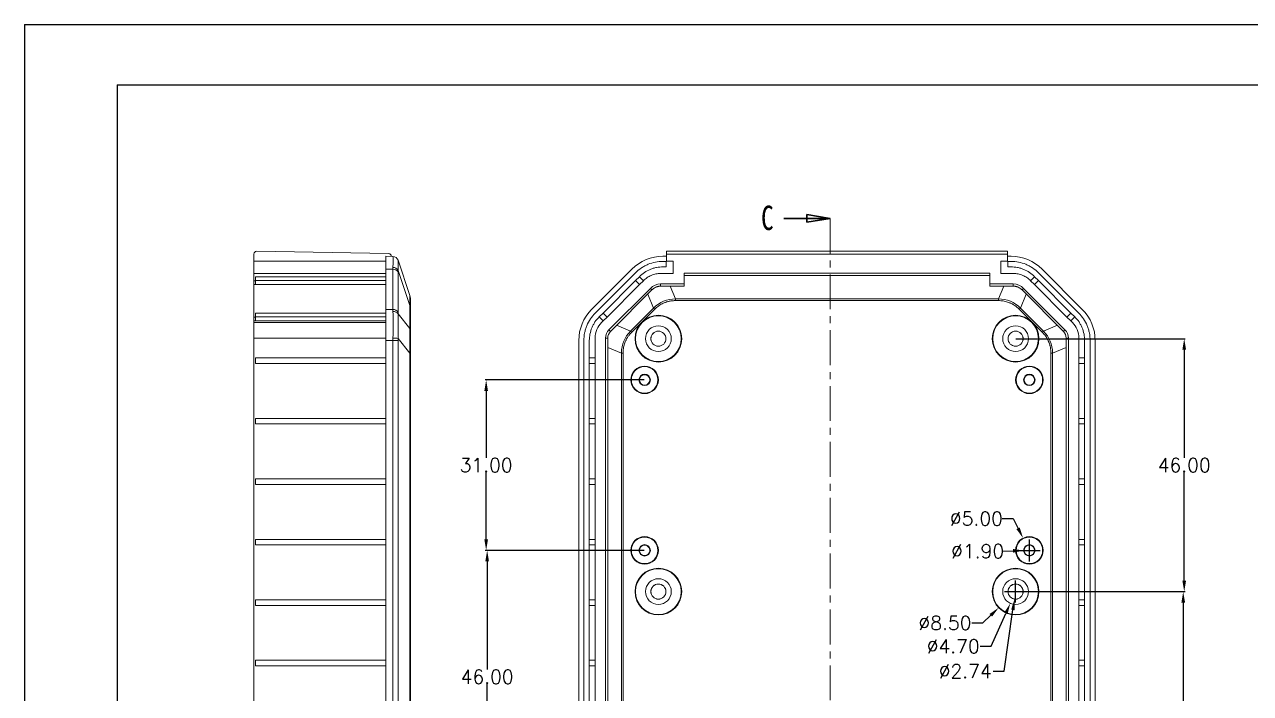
# Model space of a CAD drawing. Header units: inches. Extents: x 1153 to 4131, y 573 to 1071.
# Drawn here: x 3479.8 to 3702.9, y 912.1 to 1033.7 of the extents above; entities that cross this region are included whole.
import ezdxf

# ---------------------------------------------------------------- set-up
doc = ezdxf.new("R2010")
doc.units = ezdxf.units.IN
doc.linetypes.add('CENTER', pattern=[10.16, 6.35, -1.27, 1.27, -1.27])
doc.styles.add('SLDTEXTSTYLE0', font='TXT', dxfattribs={"width": 0.75})
doc.styles.get("Standard").update_dxf_attribs({"font": 'txt', "bigfont": 'gbcbig.shx'})
doc.dimstyles.new('2.5', dxfattribs={"dimtxt": 2.5, "dimasz": 2, "dimexe": 0.18, "dimexo": 0.0625, "dimgap": 0.09, "dimtad": 0, "dimtih": 1, "dimtoh": 1, "dimzin": 0, "dimdsep": 46, "dimtxsty": 'Standard', "dimcen": 2, "dimadec": 0, "dimazin": 0, "dimtfac": 1, "dimtofl": 0, "dimtmove": 0, "dimatfit": 3, "dimfxl": 1, "dimtolj": 1, "dimtzin": 0, "dimarcsym": 0})

# ---------------------------------------------------------------- blocks, each defined once
blk = doc.blocks.new('_CLOSED')
at = {"color": 0, "linetype": 'ByBlock', "lineweight": -2}
for p, q in [((-1, 0.166667), (0, 0)), ((-1, 0.166667), (-1, -0.166667)), ((0, 0), (-1, -0.166667)), ((0, 0), (-1, 0))]:
    blk.add_line(p, q, dxfattribs=at)
blk = doc.blocks.new('*D372')
at = {"color": 0, "lineweight": -2}
for p, q in [((3660.22, 930.6), (3690.83, 930.6)), ((3690.65, 928.6), (3690.65, 907.94)), ((3690.65, 884.6), (3690.65, 905.26)), ((3660.22, 882.6), (3690.83, 882.6))]:
    blk.add_line(p, q, dxfattribs=at)
at = {"color": 0}
for points in [[(3690.32, 928.6), (3690.99, 928.6), (3690.65, 930.6)], [(3690.32, 884.6), (3690.99, 884.6), (3690.65, 882.6)]]:
    blk.add_solid(points, dxfattribs=at)
at = {"layer": 'Defpoints', "color": 0}
for p in [(3660.15, 930.6), (3690.65, 930.6), (3660.15, 882.6)]:
    blk.add_point(p, dxfattribs=at)
at = {"color": 0, "insert": (3690.65, 906.6), "char_height": 2.5, "attachment_point": 5}
blk.add_mtext('\\A1;48.00', dxfattribs=at)
blk = doc.blocks.new('*D373')
at = {"color": 0, "lineweight": -2}
for p, q in [((3660.22, 976.6), (3691.01, 976.6)), ((3690.83, 974.6), (3690.83, 954.94)), ((3690.83, 932.6), (3690.83, 952.26)), ((3660.22, 930.6), (3691.01, 930.6))]:
    blk.add_line(p, q, dxfattribs=at)
at = {"color": 0}
for points in [[(3690.5, 974.6), (3691.17, 974.6), (3690.83, 976.6)], [(3690.5, 932.6), (3691.17, 932.6), (3690.83, 930.6)]]:
    blk.add_solid(points, dxfattribs=at)
at = {"layer": 'Defpoints', "color": 0}
for p in [(3660.15, 976.6), (3690.83, 976.6), (3660.15, 930.6)]:
    blk.add_point(p, dxfattribs=at)
at = {"color": 0, "insert": (3690.83, 953.6), "char_height": 2.5, "attachment_point": 5}
blk.add_mtext('\\A1;46.00', dxfattribs=at)
blk = doc.blocks.new('*D374')
at = {"color": 0, "lineweight": -2}
for p, q in [((3660.15, 928.6), (3660.15, 932.6)), ((3658.15, 930.6), (3662.15, 930.6)), ((3654.18, 924.91), (3655.63, 926.29)), ((3652.18, 924.91), (3654.18, 924.91))]:
    blk.add_line(p, q, dxfattribs=at)
at = {"color": 0}
blk.add_solid([(3655.4, 926.53), (3655.86, 926.05), (3657.08, 927.67)], dxfattribs=at)
at = {"layer": 'Defpoints', "color": 0}
for p in [(3663.23, 933.54), (3657.08, 927.67)]:
    blk.add_point(p, dxfattribs=at)
at = {"color": 0, "insert": (3647.3, 924.91), "char_height": 2.5, "attachment_point": 5}
blk.add_mtext('\\A1;∅8.50', dxfattribs=at)
blk = doc.blocks.new('*D375')
at = {"color": 0, "lineweight": -2}
for p, q in [((3660.15, 928.6), (3660.15, 932.6)), ((3658.15, 930.6), (3662.15, 930.6)), ((3655.68, 920.67), (3658.37, 926.64)), ((3653.68, 920.67), (3655.68, 920.67))]:
    blk.add_line(p, q, dxfattribs=at)
at = {"color": 0}
blk.add_solid([(3658.06, 926.77), (3658.67, 926.5), (3659.19, 928.46)], dxfattribs=at)
at = {"layer": 'Defpoints', "color": 0}
for p in [(3661.12, 932.75), (3659.19, 928.46)]:
    blk.add_point(p, dxfattribs=at)
at = {"color": 0, "insert": (3648.8, 920.67), "char_height": 2.5, "attachment_point": 5}
blk.add_mtext('\\A1;∅4.70', dxfattribs=at)
blk = doc.blocks.new('*D376')
at = {"color": 0, "lineweight": -2}
for p, q in [((3660.15, 928.6), (3660.15, 932.6)), ((3658.15, 930.6), (3662.15, 930.6)), ((3658.07, 916.14), (3659.67, 927.27)), ((3656.07, 916.14), (3658.07, 916.14))]:
    blk.add_line(p, q, dxfattribs=at)
at = {"color": 0}
blk.add_solid([(3659.34, 927.32), (3660, 927.22), (3659.96, 929.25)], dxfattribs=at)
at = {"layer": 'Defpoints', "color": 0}
for p in [(3660.35, 931.96), (3659.96, 929.25)]:
    blk.add_point(p, dxfattribs=at)
at = {"color": 0, "insert": (3650.98, 916.14), "char_height": 2.5, "attachment_point": 5}
blk.add_mtext('\\A1;∅2.74', dxfattribs=at)
blk = doc.blocks.new('*D378')
at = {"color": 0, "lineweight": -2}
for p, q in [((3657.69, 943.89), (3659.69, 943.89)), ((3659.69, 943.89), (3660.6, 942.11)), ((3662.65, 936.1), (3662.65, 940.1)), ((3660.65, 938.1), (3664.65, 938.1))]:
    blk.add_line(p, q, dxfattribs=at)
at = {"color": 0}
blk.add_solid([(3660.9, 942.26), (3660.31, 941.96), (3661.51, 940.33)], dxfattribs=at)
at = {"layer": 'Defpoints', "color": 0}
for p in [(3661.51, 940.33), (3663.79, 935.88)]:
    blk.add_point(p, dxfattribs=at)
at = {"color": 0, "insert": (3653.02, 943.89), "char_height": 2.5, "attachment_point": 5}
blk.add_mtext('\\A1;∅5.00', dxfattribs=at)
blk = doc.blocks.new('*D379')
at = {"color": 0, "lineweight": -2}
for p, q in [((3662.65, 936.1), (3662.65, 940.1)), ((3657.7, 937.96), (3659.7, 938.02)), ((3660.65, 938.1), (3664.65, 938.1))]:
    blk.add_line(p, q, dxfattribs=at)
at = {"color": 0}
blk.add_solid([(3659.69, 938.35), (3659.71, 937.69), (3661.7, 938.08)], dxfattribs=at)
at = {"layer": 'Defpoints', "color": 0}
for p in [(3661.7, 938.08), (3663.6, 938.13)]:
    blk.add_point(p, dxfattribs=at)
at = {"color": 0, "insert": (3653.24, 937.96), "char_height": 2.5, "attachment_point": 5}
blk.add_mtext('\\A1;∅1.90', dxfattribs=at)
blk = doc.blocks.new('*D382')
at = {"color": 0, "lineweight": -2}
for p, q in [((3592.59, 938.1), (3563.82, 938.1)), ((3564, 936.1), (3564, 916.44)), ((3564, 894.1), (3564, 913.76)), ((3592.59, 892.1), (3563.82, 892.1))]:
    blk.add_line(p, q, dxfattribs=at)
at = {"color": 0}
for points in [[(3563.67, 936.1), (3564.33, 936.1), (3564, 938.1)], [(3563.67, 894.1), (3564.33, 894.1), (3564, 892.1)]]:
    blk.add_solid(points, dxfattribs=at)
at = {"layer": 'Defpoints', "color": 0}
for p in [(3564, 938.1), (3592.65, 938.1), (3592.65, 892.1)]:
    blk.add_point(p, dxfattribs=at)
at = {"color": 0, "insert": (3564, 915.1), "char_height": 2.5, "attachment_point": 5}
blk.add_mtext('\\A1;46.00', dxfattribs=at)
blk = doc.blocks.new('*D383')
at = {"color": 0, "lineweight": -2}
for p, q in [((3592.59, 969.1), (3563.64, 969.1)), ((3563.82, 967.1), (3563.82, 954.94)), ((3563.82, 940.1), (3563.82, 952.26)), ((3592.59, 938.1), (3563.64, 938.1))]:
    blk.add_line(p, q, dxfattribs=at)
at = {"color": 0}
for points in [[(3563.49, 967.1), (3564.15, 967.1), (3563.82, 969.1)], [(3563.49, 940.1), (3564.15, 940.1), (3563.82, 938.1)]]:
    blk.add_solid(points, dxfattribs=at)
at = {"layer": 'Defpoints', "color": 0}
for p in [(3563.82, 969.1), (3592.65, 969.1), (3592.65, 938.1)]:
    blk.add_point(p, dxfattribs=at)
at = {"color": 0, "insert": (3563.82, 953.6), "char_height": 2.5, "attachment_point": 5}
blk.add_mtext('\\A1;31.00', dxfattribs=at)

msp = doc.modelspace()

# ---------------------------------------------------------------- linework, layer by layer
for p, q in [((3479.819, 1033.738), (4131.496, 1033.738)), ((3479.819, 1033.738), (3479.819, 572.957)), ((3496.682, 1022.767), (4120.525, 1022.767)), ((3496.682, 1022.767), (3496.682, 583.928))]:
    msp.add_line(p, q)
at = {"color": 7, "linetype": 'Continuous', "lineweight": 30}
msp.add_line((3617.991, 998.466), (3626.391, 998.466), dxfattribs=at)
at = {"color": 1, "linetype": 'CENTER', "lineweight": 0}
msp.add_line((3626.391, 998.466), (3626.391, 816.818), dxfattribs=at)
at = {"color": 7, "linetype": 'Continuous', "lineweight": 15}
for p, q in [((3521.559, 991.996), (3521.559, 990.705)), ((3521.559, 990.705), (3545.559, 990.705)), ((3521.559, 990.705), (3521.559, 988.455)), ((3546.067, 992.077), (3522.067, 992.496)), ((3546.85, 991.563), (3545.559, 991.586)), ((3545.559, 991.586), (3545.559, 989.243)), ((3546.559, 991.568), (3546.559, 991.577)), ((3549.907, 984.467), (3547.786, 990.866)), ((3595.987, 991.586), (3596.653, 991.586)), ((3596.568, 990.668), (3596.004, 990.668)), ((3596.568, 989.668), (3596.568, 990.668)), ((3658.653, 992.496), (3596.653, 992.496)), ((3596.653, 991.996), (3596.653, 992.496)), ((3596.653, 990.705), (3596.653, 991.996)), ((3596.653, 991.996), (3658.653, 991.996)), ((3596.653, 990.705), (3597.853, 990.705)), ((3597.853, 988.455), (3597.853, 990.705)), ((3657.453, 990.705), (3658.653, 990.705)), ((3657.453, 990.705), (3657.453, 988.455)), ((3658.653, 991.996), (3658.653, 992.496)), ((3658.653, 991.996), (3658.653, 990.705)), ((3658.653, 991.586), (3659.318, 991.586)), ((3658.737, 990.668), (3659.301, 990.668)), ((3658.737, 989.668), (3658.737, 990.668)), ((3545.559, 988.455), (3521.559, 988.455)), ((3545.559, 989.243), (3546.856, 989.221)), ((3545.559, 981.927), (3545.559, 989.243)), ((3546.856, 989.221), (3546.856, 981.904)), ((3547.78, 981.419), (3547.78, 988.736)), ((3547.785, 989.031), (3549.907, 982.626)), ((3590.331, 989.243), (3583.014, 981.927)), ((3590.985, 988.589), (3583.668, 981.273)), ((3595.568, 988.455), (3597.853, 988.455)), ((3596.004, 989.668), (3596.568, 989.668)), ((3599.853, 986.555), (3599.853, 988.499)), ((3599.853, 988.499), (3655.453, 988.499)), ((3655.453, 988.499), (3655.453, 986.555)), ((3657.453, 988.455), (3659.737, 988.455)), ((3659.301, 989.668), (3658.737, 989.668)), ((3664.321, 988.589), (3671.637, 981.273)), ((3672.291, 981.927), (3664.975, 989.243)), ((3521.559, 987.151), (3521.859, 987.151)), ((3521.559, 987.151), (3521.559, 986.445)), ((3521.859, 986.445), (3521.559, 986.445)), ((3521.559, 980.542), (3521.559, 986.445)), ((3521.859, 987.175), (3521.859, 987.882)), ((3521.859, 987.882), (3545.559, 987.882)), ((3545.559, 987.175), (3521.859, 987.175)), ((3521.859, 986.445), (3521.859, 987.175)), ((3545.559, 986.445), (3521.859, 986.445)), ((3585.082, 981.273), (3590.985, 987.175)), ((3591.715, 986.445), (3585.813, 980.542)), ((3590.985, 987.175), (3591.692, 987.882)), ((3590.985, 987.175), (3591.715, 986.445)), ((3591.692, 987.882), (3592.423, 987.151)), ((3592.423, 987.151), (3591.715, 986.445)), ((3595.568, 986.555), (3599.853, 986.555)), ((3595.568, 986.155), (3595.568, 986.555)), ((3599.853, 986.155), (3595.568, 986.155)), ((3598.272, 983.838), (3597.304, 986.155)), ((3655.453, 988.069), (3599.853, 988.069)), ((3599.853, 986.155), (3599.853, 986.555)), ((3655.453, 986.555), (3659.737, 986.555)), ((3655.453, 986.555), (3655.453, 986.155)), ((3659.737, 986.155), (3655.453, 986.155)), ((3658.001, 986.155), (3657.033, 983.838)), ((3659.737, 986.155), (3659.737, 986.555)), ((3662.882, 987.151), (3663.614, 987.882)), ((3662.882, 987.151), (3663.59, 986.445)), ((3663.59, 986.445), (3664.321, 987.175)), ((3669.493, 980.542), (3663.59, 986.445)), ((3664.321, 987.175), (3663.614, 987.882)), ((3670.223, 981.273), (3664.321, 987.175)), ((3549.92, 984.4), (3549.916, 984.41)), ((3549.942, 984.353), (3549.932, 984.373)), ((3586.167, 978.21), (3593.702, 985.744)), ((3593.982, 985.459), (3586.45, 977.927)), ((3594.273, 982.183), (3593.222, 984.699)), ((3593.702, 985.744), (3593.982, 985.459)), ((3598.272, 983.838), (3657.033, 983.838)), ((3598.272, 983.523), (3598.272, 983.838)), ((3657.033, 983.838), (3657.033, 983.523)), ((3662.084, 984.699), (3661.032, 982.183)), ((3661.324, 985.459), (3661.604, 985.744)), ((3668.856, 977.927), (3661.324, 985.459)), ((3661.604, 985.744), (3669.139, 978.21)), ((3545.559, 981.927), (3545.559, 976.271)), ((3546.856, 981.904), (3545.559, 981.927)), ((3549.907, 982.626), (3549.907, 978.428)), ((3550.059, 977.763), (3550.059, 981.961)), ((3590.075, 977.984), (3594.273, 982.183)), ((3594.495, 981.961), (3590.297, 977.763)), ((3594.273, 982.183), (3594.495, 981.961)), ((3657.033, 983.523), (3598.272, 983.523)), ((3660.811, 981.961), (3661.032, 982.183)), ((3665.009, 977.763), (3660.811, 981.961)), ((3661.032, 982.183), (3665.231, 977.984)), ((3521.559, 980.542), (3521.859, 980.542)), ((3521.559, 979.834), (3521.559, 980.542)), ((3521.859, 979.834), (3521.559, 979.834)), ((3521.559, 979.834), (3521.559, 979.552)), ((3521.559, 976.724), (3521.559, 979.552)), ((3545.559, 979.552), (3521.559, 979.552)), ((3521.859, 980.566), (3521.859, 981.273)), ((3521.859, 981.273), (3545.559, 981.273)), ((3521.859, 979.834), (3521.859, 980.566)), ((3545.559, 980.566), (3521.859, 980.566)), ((3521.859, 979.834), (3545.559, 979.834)), ((3549.907, 978.428), (3547.785, 981.104)), ((3584.375, 980.566), (3585.082, 981.273)), ((3584.375, 980.566), (3585.107, 979.834)), ((3584.824, 979.552), (3585.107, 979.834)), ((3585.813, 980.542), (3585.082, 981.273)), ((3585.813, 980.542), (3585.107, 979.834)), ((3670.223, 981.273), (3669.493, 980.542)), ((3670.199, 979.834), (3669.493, 980.542)), ((3670.199, 979.834), (3670.93, 980.566)), ((3670.199, 979.834), (3670.481, 979.552)), ((3670.93, 980.566), (3670.223, 981.273)), ((3586.45, 977.927), (3586.167, 978.21)), ((3587.559, 979.036), (3590.075, 977.984)), ((3590.297, 977.763), (3590.075, 977.984)), ((3665.231, 977.984), (3665.009, 977.763)), ((3665.231, 977.984), (3667.747, 979.036)), ((3669.139, 978.21), (3668.856, 977.927)), ((3521.559, 836.486), (3521.559, 976.724)), ((3521.559, 976.724), (3545.559, 976.724)), ((3545.559, 976.271), (3545.559, 836.939)), ((3545.559, 976.271), (3546.85, 976.248)), ((3546.85, 976.248), (3546.85, 836.962)), ((3547.782, 976.248), (3546.85, 976.248)), ((3547.782, 976.248), (3547.782, 836.962)), ((3547.786, 976.659), (3549.907, 973.985)), ((3580.672, 836.939), (3580.672, 976.271)), ((3581.589, 976.253), (3581.589, 836.956)), ((3582.589, 973.105), (3582.589, 976.253)), ((3583.653, 976.724), (3583.653, 836.486)), ((3585.552, 836.485), (3585.552, 976.723)), ((3585.552, 976.723), (3585.952, 976.723)), ((3585.952, 976.723), (3585.952, 836.485)), ((3585.952, 975.016), (3588.42, 973.985)), ((3669.354, 975.016), (3666.886, 973.985)), ((3669.354, 976.723), (3669.754, 976.723)), ((3669.354, 836.485), (3669.354, 976.723)), ((3669.754, 976.723), (3669.754, 836.485)), ((3671.653, 836.486), (3671.653, 976.724)), ((3672.716, 973.105), (3672.716, 976.253)), ((3673.716, 976.253), (3673.716, 836.956)), ((3674.634, 976.271), (3674.634, 836.939)), ((3521.859, 972.105), (3521.859, 973.105)), ((3521.859, 973.105), (3545.559, 973.105)), ((3549.907, 973.985), (3549.907, 839.224)), ((3549.907, 973.985), (3550.059, 973.985)), ((3550.059, 839.224), (3550.059, 973.985)), ((3583.653, 973.105), (3582.589, 973.105)), ((3582.589, 972.105), (3582.589, 973.105)), ((3588.42, 839.224), (3588.42, 973.985)), ((3588.42, 973.985), (3588.734, 973.985)), ((3588.734, 973.985), (3588.734, 839.224)), ((3666.571, 839.224), (3666.571, 973.985)), ((3666.571, 973.985), (3666.886, 973.985)), ((3666.886, 973.985), (3666.886, 839.224)), ((3671.653, 973.105), (3672.716, 973.105)), ((3672.716, 972.105), (3672.716, 973.105)), ((3545.559, 972.105), (3521.859, 972.105)), ((3583.653, 972.105), (3582.589, 972.105)), ((3582.589, 962.105), (3582.589, 972.105)), ((3671.653, 972.105), (3672.716, 972.105)), ((3672.716, 962.105), (3672.716, 972.105)), ((3521.859, 961.105), (3521.859, 962.105)), ((3521.859, 962.105), (3545.559, 962.105)), ((3583.653, 962.105), (3582.589, 962.105)), ((3582.589, 961.105), (3582.589, 962.105)), ((3671.653, 962.105), (3672.716, 962.105)), ((3672.716, 961.105), (3672.716, 962.105)), ((3545.559, 961.105), (3521.859, 961.105)), ((3583.653, 961.105), (3582.589, 961.105)), ((3582.589, 951.105), (3582.589, 961.105)), ((3671.653, 961.105), (3672.716, 961.105)), ((3672.716, 951.105), (3672.716, 961.105)), ((3521.859, 950.105), (3521.859, 951.105)), ((3521.859, 951.105), (3545.559, 951.105)), ((3582.589, 951.105), (3583.653, 951.105)), ((3582.589, 950.105), (3582.589, 951.105)), ((3671.653, 951.105), (3672.716, 951.105)), ((3672.716, 950.105), (3672.716, 951.105)), ((3545.559, 950.105), (3521.859, 950.105)), ((3583.653, 950.105), (3582.589, 950.105)), ((3582.589, 940.105), (3582.589, 950.105)), ((3671.653, 950.105), (3672.716, 950.105)), ((3672.716, 940.105), (3672.716, 950.105)), ((3521.859, 939.105), (3521.859, 940.105)), ((3521.859, 940.105), (3545.559, 940.105)), ((3582.589, 940.105), (3583.653, 940.105)), ((3582.589, 939.105), (3582.589, 940.105)), ((3671.653, 940.105), (3672.716, 940.105)), ((3672.716, 939.105), (3672.716, 940.105)), ((3545.559, 939.105), (3521.859, 939.105)), ((3583.653, 939.105), (3582.589, 939.105)), ((3582.589, 929.105), (3582.589, 939.105)), ((3671.653, 939.105), (3672.716, 939.105)), ((3672.716, 929.105), (3672.716, 939.105)), ((3521.859, 928.105), (3521.859, 929.105)), ((3521.859, 929.105), (3545.559, 929.105)), ((3545.559, 928.105), (3521.859, 928.105)), ((3582.589, 929.105), (3583.653, 929.105)), ((3582.589, 928.105), (3582.589, 929.105)), ((3583.653, 928.105), (3582.589, 928.105)), ((3582.589, 918.105), (3582.589, 928.105)), ((3671.653, 929.105), (3672.716, 929.105)), ((3671.653, 928.105), (3672.716, 928.105)), ((3672.716, 928.105), (3672.716, 929.105)), ((3672.716, 918.105), (3672.716, 928.105)), ((3521.859, 917.105), (3521.859, 918.105)), ((3521.859, 918.105), (3545.559, 918.105)), ((3545.559, 917.105), (3521.859, 917.105)), ((3582.589, 918.105), (3583.653, 918.105)), ((3582.589, 917.105), (3582.589, 918.105)), ((3583.653, 917.105), (3582.589, 917.105)), ((3582.589, 907.105), (3582.589, 917.105)), ((3671.653, 918.105), (3672.716, 918.105)), ((3671.653, 917.105), (3672.716, 917.105)), ((3672.716, 917.105), (3672.716, 918.105)), ((3672.716, 907.105), (3672.716, 917.105))]:
    msp.add_line(p, q, dxfattribs=at)
for centre, radius in [((3595.153, 976.605), 4.25), ((3595.153, 976.605), 4.158), ((3660.153, 976.605), 4.25), ((3660.153, 976.605), 4.158), ((3595.153, 976.605), 2.35), ((3595.153, 976.605), 1.377), ((3595.153, 976.605), 1.37), ((3660.153, 976.605), 2.35), ((3660.153, 976.605), 1.377), ((3660.153, 976.605), 1.37), ((3592.653, 969.105), 2.5), ((3592.653, 969.105), 2.413), ((3662.653, 969.105), 2.5), ((3662.653, 969.105), 2.413), ((3592.653, 969.105), 1.037), ((3592.653, 969.105), 0.95), ((3662.653, 969.105), 1.037), ((3662.653, 969.105), 0.95), ((3592.653, 938.105), 2.5), ((3592.653, 938.105), 2.413), ((3592.653, 938.105), 1.037), ((3662.653, 938.105), 2.5), ((3662.653, 938.105), 2.413), ((3662.653, 938.105), 1.037), ((3592.653, 938.105), 0.95), ((3662.653, 938.105), 0.95), ((3595.153, 930.605), 4.25), ((3595.153, 930.605), 4.158), ((3660.153, 930.605), 4.25), ((3660.153, 930.605), 4.158), ((3595.153, 930.605), 2.35), ((3660.153, 930.605), 2.35), ((3595.153, 930.605), 1.377), ((3595.153, 930.605), 1.37), ((3660.153, 930.605), 1.377), ((3660.153, 930.605), 1.37)]:
    msp.add_circle(centre, radius, dxfattribs=at)
for centre, radius, start, end in [((3522.059, 991.996), 0.5, 89, 180), ((3546.059, 991.577), 0.5, 0, 89), ((3546.833, 990.563), 1, 18.33287, 89), ((3546.839, 990.551), 0.998, 18.36503, 89.04868), ((3546.911, 988.202), 1.02, 31.55177, 93.10126), ((3546.889, 988.535), 1.024, 28.98484, 91.64195), ((3547.059, 983.523), 3, 0, 18.33287), ((3546.911, 980.885), 1.02, 31.55177, 93.10126), ((3546.943, 980.527), 1.021, 34.44221, 94.66746), ((3548.491, 981.954), 1.567, 0.24547, 25.40429), ((3587.653, 976.724), 4, 135, 180), ((3667.653, 976.724), 4, 0, 45), ((3548.491, 977.756), 1.567, 0.24545, 25.40459), ((3587.652, 976.725), 2.1, 134.99998, 180.05334), ((3587.652, 976.725), 1.7, 134.99998, 180.05334), ((3667.654, 976.725), 1.7, 359.94071, 45.00003), ((3667.654, 976.725), 2.1, 359.94666, 45.00002), ((3546.845, 969.139), 7.578, 82.86519, 89.92103)]:
    msp.add_arc(centre, radius, start, end, dxfattribs=at)
for centre, major_axis, start_param, end_param in [((3595.989, 983.585), (5.659, -5.659), 2.3563468, 3.1415927), ((3659.316, 983.585), (5.659, 5.659), 0, 0.7852459), ((3588.673, 976.268), (-5.659, 5.659), 0, 0.7852459), ((3666.633, 976.268), (-5.659, -5.659), 2.3563468, 3.1415927)]:
    msp.add_ellipse(centre, major_axis=major_axis, ratio=0.9996955, start_param=start_param, end_param=end_param, dxfattribs=at)
for points in [[(3546.855, 991.549), (3546.852, 991.559), (3546.851, 991.563), (3546.85, 991.563)], [(3546.86, 989.558), (3546.892, 990.737), (3546.889, 991.444), (3546.855, 991.549)], [(3546.856, 989.221), (3546.856, 989.337), (3546.857, 989.45), (3546.86, 989.558)], [(3547.785, 989.031), (3547.782, 988.936), (3547.78, 988.837), (3547.78, 988.736)], [(3593.702, 985.744), (3594.21, 986.234), (3594.837, 986.555), (3595.568, 986.555)], [(3659.737, 986.555), (3660.468, 986.555), (3661.096, 986.234), (3661.604, 985.744)], [(3549.907, 982.626), (3549.935, 983.764), (3549.934, 984.382), (3549.907, 984.467)], [(3594.273, 982.183), (3595.383, 983.253), (3596.727, 983.81), (3598.272, 983.838)], [(3657.033, 983.838), (3658.578, 983.81), (3659.923, 983.253), (3661.032, 982.183)], [(3546.855, 976.717), (3546.889, 978.495), (3546.892, 980.211), (3546.86, 981.544)], [(3550.059, 983.523), (3550.059, 983.523), (3550.059, 982.998), (3550.059, 981.961)], [(3547.78, 981.419), (3547.78, 981.317), (3547.782, 981.212), (3547.785, 981.104)], [(3549.907, 973.985), (3549.934, 975.679), (3549.935, 977.173), (3549.907, 978.428)], [(3550.059, 977.763), (3550.059, 976.725), (3550.059, 975.455), (3550.059, 973.985)], [(3588.42, 973.985), (3588.448, 975.53), (3589.004, 976.875), (3590.075, 977.984)], [(3665.231, 977.984), (3666.301, 976.875), (3666.858, 975.53), (3666.886, 973.985)], [(3546.85, 976.248), (3546.851, 976.405), (3546.852, 976.561), (3546.855, 976.717)]]:
    msp.add_open_spline(points, degree=3, dxfattribs=at)
for points, knots in [([(3547.782, 990.878), (3547.782, 990.877), (3547.783, 990.876), (3547.785, 990.869), (3547.786, 990.866)], [0, 0, 0, 0, 0.5000184, 1, 1, 1, 1]), ([(3547.786, 990.866), (3547.788, 990.858), (3547.793, 990.843), (3547.798, 990.809), (3547.804, 990.765), (3547.808, 990.712), (3547.812, 990.65), (3547.815, 990.578), (3547.817, 990.497), (3547.819, 990.407), (3547.819, 990.281), (3547.818, 990.11), (3547.813, 989.881), (3547.806, 989.625), (3547.797, 989.344), (3547.789, 989.136), (3547.785, 989.031)], [0, 0, 0, 0, 0.0558866, 0.1115503, 0.1670509, 0.222449, 0.2778052, 0.3331804, 0.3886355, 0.444231, 0.500027, 0.6002676, 0.7000321, 0.7996734, 0.8995455, 1, 1, 1, 1]), ([(3596.004, 990.668), (3595.537, 990.668), (3595.074, 990.623), (3594.156, 990.44), (3593.714, 990.305), (3593.075, 990.04), (3592.866, 989.941), (3592.456, 989.723), (3592.255, 989.602), (3591.674, 989.214), (3591.315, 988.92), (3590.985, 988.589)], [0, 0, 0, 0, 0.25, 0.25, 0.5, 0.5, 0.625, 0.625, 0.75, 0.75, 1, 1, 1, 1]), ([(3659.301, 990.668), (3659.769, 990.668), (3660.232, 990.623), (3661.149, 990.44), (3661.591, 990.305), (3662.23, 990.04), (3662.44, 989.941), (3662.849, 989.723), (3663.051, 989.602), (3663.631, 989.214), (3663.99, 988.92), (3664.321, 988.589)], [0, 0, 0, 0, 0.25, 0.25, 0.5, 0.5, 0.625, 0.625, 0.75, 0.75, 1, 1, 1, 1]), ([(3521.559, 988.455), (3521.559, 988.455), (3521.559, 988.426), (3521.559, 988.313), (3521.559, 988.228), (3521.559, 988.006), (3521.559, 987.871), (3521.559, 987.547), (3521.559, 987.355), (3521.559, 987.151)], [0, 0, 0, 0, 0.25, 0.25, 0.5, 0.5, 0.75, 0.75, 1, 1, 1, 1]), ([(3591.692, 987.882), (3591.976, 988.166), (3592.285, 988.42), (3592.953, 988.866), (3593.304, 989.053), (3593.853, 989.28), (3594.04, 989.347), (3594.422, 989.463), (3594.618, 989.512), (3595.206, 989.629), (3595.603, 989.668), (3596.004, 989.668)], [0, 0, 0, 0, 0.25, 0.25, 0.5, 0.5, 0.625, 0.625, 0.75, 0.75, 1, 1, 1, 1]), ([(3592.423, 987.151), (3592.634, 987.354), (3592.855, 987.543), (3593.334, 987.867), (3593.594, 988.004), (3594.134, 988.227), (3594.412, 988.312), (3594.98, 988.425), (3595.274, 988.455), (3595.568, 988.455)], [0, 0, 0, 0, 0.25, 0.25, 0.5, 0.5, 0.75, 0.75, 1, 1, 1, 1]), ([(3663.614, 987.882), (3663.33, 988.166), (3663.02, 988.42), (3662.352, 988.866), (3662.001, 989.053), (3661.452, 989.28), (3661.265, 989.347), (3660.883, 989.463), (3660.688, 989.512), (3660.1, 989.629), (3659.703, 989.668), (3659.301, 989.668)], [0, 0, 0, 0, 0.25, 0.25, 0.5, 0.5, 0.625, 0.625, 0.75, 0.75, 1, 1, 1, 1]), ([(3659.737, 988.455), (3660.031, 988.455), (3660.32, 988.426), (3660.888, 988.313), (3661.17, 988.228), (3661.708, 988.006), (3661.964, 987.871), (3662.446, 987.547), (3662.671, 987.355), (3662.882, 987.151)], [0, 0, 0, 0, 0.25, 0.25, 0.5, 0.5, 0.75, 0.75, 1, 1, 1, 1]), ([(3593.982, 985.459), (3593.997, 985.473), (3594.027, 985.502), (3594.072, 985.544), (3594.121, 985.587), (3594.176, 985.634), (3594.233, 985.681), (3594.29, 985.725), (3594.349, 985.769), (3594.412, 985.813), (3594.484, 985.859), (3594.567, 985.907), (3594.645, 985.947), (3594.715, 985.979), (3594.778, 986.005), (3594.84, 986.028), (3594.904, 986.05), (3594.97, 986.07), (3595.022, 986.084), (3595.046, 986.09)], [0, 0, 0, 0, 0.0400439, 0.0814542, 0.125222, 0.1818224, 0.2506734, 0.3136588, 0.376603, 0.4472987, 0.5022349, 0.5623546, 0.6268331, 0.6819889, 0.7509567, 0.8134841, 0.8759591, 0.9430313, 1, 1, 1, 1]), ([(3595.046, 986.09), (3595.076, 986.097), (3595.162, 986.118), (3595.297, 986.14), (3595.441, 986.153), (3595.529, 986.154), (3595.568, 986.155)], [0, 0, 0, 0, 0.1793944, 0.4999292, 0.7795087, 1, 1, 1, 1]), ([(3595.046, 986.09), (3595.059, 986.093), (3595.085, 986.099), (3595.126, 986.108), (3595.174, 986.118), (3595.233, 986.128), (3595.293, 986.137), (3595.361, 986.145), (3595.43, 986.151), (3595.503, 986.154), (3595.548, 986.155), (3595.568, 986.155)], [0, 0, 0, 0, 0.0854359, 0.1680407, 0.2490501, 0.3658448, 0.4983047, 0.5881033, 0.7495214, 0.8896289, 1, 1, 1, 1]), ([(3659.737, 986.155), (3659.776, 986.154), (3659.864, 986.153), (3660.008, 986.14), (3660.143, 986.118), (3660.229, 986.097), (3660.26, 986.09)], [0, 0, 0, 0, 0.2205762, 0.5000167, 0.8194587, 1, 1, 1, 1]), ([(3660.26, 986.09), (3660.24, 986.095), (3660.201, 986.104), (3660.138, 986.117), (3660.072, 986.128), (3660.012, 986.137), (3659.945, 986.145), (3659.876, 986.151), (3659.803, 986.154), (3659.757, 986.155), (3659.737, 986.155)], [0, 0, 0, 0, 0.1284104, 0.2488966, 0.3682846, 0.4983273, 0.5831103, 0.749852, 0.8892045, 1, 1, 1, 1]), ([(3661.324, 985.459), (3661.309, 985.473), (3661.279, 985.502), (3661.233, 985.544), (3661.184, 985.587), (3661.13, 985.634), (3661.073, 985.681), (3661.016, 985.725), (3660.958, 985.769), (3660.895, 985.812), (3660.823, 985.858), (3660.74, 985.906), (3660.662, 985.946), (3660.592, 985.978), (3660.52, 986.008), (3660.456, 986.031), (3660.392, 986.053), (3660.335, 986.07), (3660.283, 986.084), (3660.26, 986.09)], [0, 0, 0, 0, 0.03994291, 0.08142884, 0.1253108, 0.18169976, 0.25051551, 0.31325711, 0.37594333, 0.44556256, 0.50106672, 0.56140388, 0.62587197, 0.68002315, 0.75056464, 0.84181289, 0.87548271, 0.94384939, 1, 1, 1, 1]), ([(3546.86, 981.544), (3546.859, 981.606), (3546.856, 981.728), (3546.856, 981.845), (3546.856, 981.904)], [0, 0, 0, 0, 0.5001027, 1, 1, 1, 1]), ([(3598.272, 983.523), (3598.191, 983.522), (3598.03, 983.52), (3597.791, 983.505), (3597.555, 983.481), (3597.323, 983.448), (3597.095, 983.404), (3596.87, 983.351), (3596.65, 983.288), (3596.433, 983.215), (3596.164, 983.111), (3595.846, 982.964), (3595.486, 982.76), (3595.14, 982.524), (3594.806, 982.259), (3594.599, 982.061), (3594.495, 981.961)], [0, 0, 0, 0, 0.0579141, 0.1150101, 0.171385, 0.2271399, 0.282379, 0.3372096, 0.3917415, 0.4460859, 0.5003557, 0.5980054, 0.6961566, 0.7954594, 0.896542, 1, 1, 1, 1]), ([(3660.811, 981.961), (3660.753, 982.017), (3660.638, 982.13), (3660.458, 982.288), (3660.275, 982.437), (3660.087, 982.577), (3659.895, 982.707), (3659.699, 982.828), (3659.498, 982.939), (3659.294, 983.041), (3659.029, 983.157), (3658.7, 983.278), (3658.301, 983.388), (3657.889, 983.466), (3657.465, 983.514), (3657.178, 983.52), (3657.033, 983.523)], [0, 0, 0, 0, 0.0577869, 0.1147688, 0.1710436, 0.2267128, 0.281881, 0.336656, 0.3911479, 0.4454683, 0.49973, 0.5974056, 0.6956342, 0.7950646, 0.8963223, 1, 1, 1, 1]), ([(3547.785, 981.104), (3547.787, 981.035), (3547.792, 980.895), (3547.798, 980.679), (3547.803, 980.459), (3547.808, 980.233), (3547.812, 980.002), (3547.815, 979.766), (3547.817, 979.525), (3547.819, 979.28), (3547.819, 978.963), (3547.818, 978.572), (3547.814, 978.105), (3547.807, 977.629), (3547.798, 977.147), (3547.79, 976.822), (3547.786, 976.659)], [0, 0, 0, 0, 0.0559052, 0.1115833, 0.1670941, 0.2224979, 0.2778552, 0.3332268, 0.3886733, 0.4442553, 0.5000326, 0.6003031, 0.7000813, 0.7997206, 0.899576, 1, 1, 1, 1]), ([(3583.668, 981.273), (3583.337, 980.942), (3583.042, 980.582), (3582.523, 979.804), (3582.306, 979.396), (3582.041, 978.757), (3581.963, 978.539), (3581.828, 978.095), (3581.771, 977.867), (3581.635, 977.183), (3581.589, 976.721), (3581.589, 976.253)], [0, 0, 0, 0, 0.25, 0.25, 0.5, 0.5, 0.625, 0.625, 0.75, 0.75, 1, 1, 1, 1]), ([(3582.589, 976.253), (3582.589, 976.655), (3582.628, 977.053), (3582.786, 977.841), (3582.902, 978.221), (3583.129, 978.77), (3583.214, 978.949), (3583.402, 979.302), (3583.505, 979.475), (3583.838, 979.973), (3584.091, 980.282), (3584.375, 980.566)], [0, 0, 0, 0, 0.25, 0.25, 0.5, 0.5, 0.625, 0.625, 0.75, 0.75, 1, 1, 1, 1]), ([(3672.716, 976.253), (3672.716, 976.655), (3672.677, 977.053), (3672.52, 977.841), (3672.404, 978.221), (3672.176, 978.77), (3672.092, 978.949), (3671.904, 979.302), (3671.8, 979.475), (3671.467, 979.973), (3671.214, 980.282), (3670.93, 980.566)], [0, 0, 0, 0, 0.25, 0.25, 0.5, 0.5, 0.625, 0.625, 0.75, 0.75, 1, 1, 1, 1]), ([(3671.637, 981.273), (3671.968, 980.942), (3672.263, 980.582), (3672.782, 979.804), (3672.999, 979.396), (3673.264, 978.757), (3673.342, 978.539), (3673.477, 978.095), (3673.534, 977.867), (3673.671, 977.183), (3673.716, 976.721), (3673.716, 976.253)], [0, 0, 0, 0, 0.25, 0.25, 0.5, 0.5, 0.625, 0.625, 0.75, 0.75, 1, 1, 1, 1]), ([(3590.297, 977.763), (3590.24, 977.705), (3590.128, 977.59), (3589.969, 977.41), (3589.82, 977.227), (3589.68, 977.039), (3589.55, 976.847), (3589.429, 976.651), (3589.318, 976.45), (3589.217, 976.246), (3589.1, 975.981), (3588.98, 975.652), (3588.87, 975.253), (3588.792, 974.841), (3588.743, 974.417), (3588.737, 974.13), (3588.734, 973.985)], [0, 0, 0, 0, 0.0577869, 0.1147688, 0.1710436, 0.2267128, 0.281881, 0.336656, 0.3911479, 0.4454683, 0.49973, 0.5974056, 0.6956342, 0.7950646, 0.8963223, 1, 1, 1, 1]), ([(3666.571, 973.985), (3666.57, 974.066), (3666.568, 974.227), (3666.553, 974.467), (3666.529, 974.703), (3666.496, 974.935), (3666.452, 975.163), (3666.399, 975.387), (3666.336, 975.608), (3666.263, 975.824), (3666.159, 976.094), (3666.012, 976.412), (3665.808, 976.772), (3665.572, 977.118), (3665.307, 977.451), (3665.109, 977.658), (3665.009, 977.763)], [0, 0, 0, 0, 0.0579141, 0.1150101, 0.171385, 0.2271399, 0.282379, 0.3372096, 0.3917415, 0.4460859, 0.5003557, 0.5980054, 0.6961566, 0.7954594, 0.896542, 1, 1, 1, 1]), ([(3547.786, 976.659), (3547.785, 976.59), (3547.783, 976.453), (3547.782, 976.316), (3547.782, 976.248)], [0, 0, 0, 0, 0.4999816, 1, 1, 1, 1])]:
    msp.add_open_spline(points, degree=3, knots=knots, dxfattribs=at)

# ---------------------------------------------------------------- block references
at = {"color": 7, "linetype": 'Continuous', "lineweight": 30, "xscale": 4.200000000000045, "yscale": 4.199999999999989, "zscale": 0.7}
msp.add_blockref('_CLOSED', (3626.391, 998.466), dxfattribs=at)

# ---------------------------------------------------------------- texts
at = {"color": 7, "linetype": 'Continuous', "insert": (3613.85, 1000.808), "char_height": 4.445, "attachment_point": 1, "style": 'SLDTEXTSTYLE0'}
msp.add_mtext('C', dxfattribs=at)

# ---------------------------------------------------------------- dimensions: what is measured, and where the dimension line sits
for base, p1, p2, picture, middle in [((3690.832, 976.605), (3660.153, 930.605), (3660.153, 976.605), '*D373', (3690.832, 953.605)), ((3563.821, 969.105), (3592.653, 938.105), (3592.653, 969.105), '*D383', (3563.821, 953.605)), ((3564.001, 938.105), (3592.653, 892.105), (3592.653, 938.105), '*D382', (3564.001, 915.105)), ((3690.652, 930.605), (3660.153, 882.605), (3660.153, 930.605), '*D372', (3690.652, 906.605))]:
    dim = msp.add_linear_dim(base=base, p1=p1, p2=p2, angle=90, dimstyle='2.5')
    dim.commit()
    dim.dimension.update_dxf_attribs({"geometry": picture, "text_midpoint": middle})
for p1, p2, picture, middle in [((3663.792, 935.879), (3661.513, 940.33), '*D378', (3653.017, 943.891)), ((3663.602, 938.132), (3661.703, 938.077), '*D379', (3653.24, 937.961)), ((3663.229, 933.538), (3657.077, 927.672), '*D374', (3647.3, 924.912))]:
    dim = msp.add_diameter_dim_2p(p1=p1, p2=p2, dimstyle='2.5')
    dim.commit()
    dim.dimension.update_dxf_attribs({"geometry": picture, "text_midpoint": middle})
for p1, p2, picture, middle in [((3661.117, 932.748), (3659.188, 928.462), '*D375', (3648.798, 920.666)), ((3660.348, 931.961), (3659.957, 929.249), '*D376', (3650.976, 916.137))]:
    dim = msp.add_diameter_dim_2p(p1=p1, p2=p2, dimstyle='2.5')
    dim.commit()
    dim.dimension.update_dxf_attribs({"geometry": picture, "text_midpoint": middle, "dimtype": 163})

doc.saveas('drawing.dxf')
